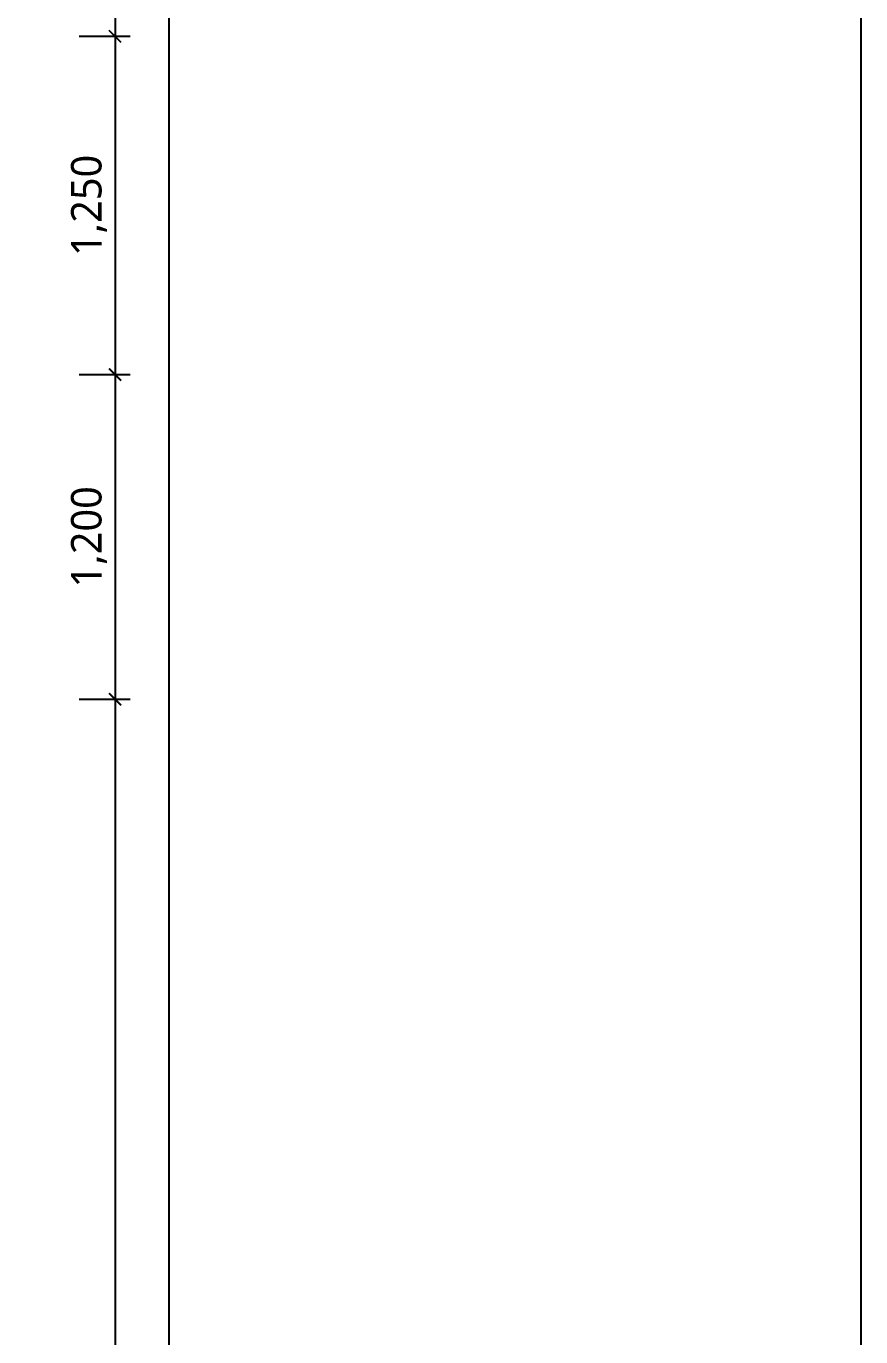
# Model space of a CAD drawing. Header units: metres. Extents: x 11578468 to 47831421, y -58341524 to -14256839.
# Drawn here: x 23797786 to 23800868, y -29027193 to -29022349 of the extents above; entities that cross this region are included whole.
import ezdxf
from ezdxf.enums import TextEntityAlignment as Align

# ---------------------------------------------------------------- set-up
doc = ezdxf.new("R2010")
doc.units = ezdxf.units.M
doc.header["$LTSCALE"] = 50
doc.header["$MEASUREMENT"] = 0
doc.layers.get('0').update_dxf_attribs({"linetype": 'CONTINUOUS'})
doc.layers.get('DEFPOINTS').update_dxf_attribs({"linetype": 'CONTINUOUS'})
for name, color, linetype in [('3.기호.계단선', 30, 'CONTINUOUS'), ('FORM(YOURNAME)-1', 1, 'CONTINUOUS'), ('FORM(YOURNAME)-11', 1, 'CONTINUOUS')]:
    doc.layers.add(name, color=color, linetype=linetype)
doc.layers.add('DIM', color=7, linetype='CONTINUOUS', lineweight=15)
doc.styles.add('N 맑은고딕', font='malgun.ttf')
doc.styles.add('YOURNAME', font='malgun.ttf')
doc.dimstyles.new('JJ IN 45', dxfattribs={"dimscale": 45, "dimtxt": 2.5, "dimasz": 1, "dimexe": 1.25, "dimexo": 1.5, "dimtad": 1, "dimdec": 6, "dimlunit": 6, "dimtxsty": 'N 맑은고딕', "dimblk": 'ARCHTICK', "dimcen": 2.5, "dimclrd": 256, "dimclre": 256, "dimclrt": 256, "dimadec": 0, "dimazin": 0, "dimtfac": 1, "dimtdec": 6, "dimtix": 1, "dimtmove": 0, "dimatfit": 3, "dimldrblk": 'ARCHTICK', "dimfxl": 1, "dimarcsym": 0})

# ---------------------------------------------------------------- blocks, each defined once
blk = doc.blocks.new('_ArchTick')
at = {"color": 0, "linetype": 'ByBlock', "const_width": 0.15}
blk.add_lwpolyline([(-0.5, -0.5), (0.5, 0.5)], dxfattribs=at)
blk = doc.blocks.new('*D386')
at = {"layer": 'DEFPOINTS', "color": 0, "transparency": 16777216}
for p in [(23746102, -29129607), (23746102, -29130707), (23746302, -29130707)]:
    blk.add_point(p, dxfattribs=at)
at = {"layer": 'DIM', "lineweight": -2, "transparency": 16777216}
for p, q in [((23746169.5, -29129607), (23746358.3, -29129607)), ((23746302, -29129607), (23746302, -29130707)), ((23746169.5, -29130707), (23746358.3, -29130707))]:
    blk.add_line(p, q, dxfattribs=at)
at = {"layer": 'DIM', "lineweight": -2, "transparency": 16777216, "xscale": 45, "yscale": 45, "zscale": 45}
for p, rotation in [((23746302, -29129607), 90), ((23746302, -29130707), 270)]:
    blk.add_blockref('_ArchTick', p, dxfattribs=dict(at, rotation=rotation))
at = {"layer": 'DIM', "transparency": 16777216, "insert": (23746206, -29130157), "char_height": 112.5, "attachment_point": 5, "rotation": 90, "style": 'N 맑은고딕'}
blk.add_mtext('1,100', dxfattribs=at)
blk = doc.blocks.new('*D387')
at = {"layer": 'DEFPOINTS', "color": 0, "transparency": 16777216}
for p in [(23746102, -29130707), (23746102, -29131957), (23746302, -29131957)]:
    blk.add_point(p, dxfattribs=at)
at = {"layer": 'DIM', "lineweight": -2, "transparency": 16777216}
for p, q in [((23746169.5, -29130707), (23746358.3, -29130707)), ((23746302, -29130707), (23746302, -29131957)), ((23746169.5, -29131957), (23746358.3, -29131957))]:
    blk.add_line(p, q, dxfattribs=at)
at = {"layer": 'DIM', "lineweight": -2, "transparency": 16777216, "xscale": 45, "yscale": 45, "zscale": 45}
for p, rotation in [((23746302, -29130707), 90), ((23746302, -29131957), 270)]:
    blk.add_blockref('_ArchTick', p, dxfattribs=dict(at, rotation=rotation))
at = {"layer": 'DIM', "transparency": 16777216, "insert": (23746206, -29131332), "char_height": 112.5, "attachment_point": 5, "rotation": 90, "style": 'N 맑은고딕'}
blk.add_mtext('1,250', dxfattribs=at)
blk = doc.blocks.new('*D388')
at = {"layer": 'DEFPOINTS', "color": 0, "transparency": 16777216}
for p in [(23746102, -29131957), (23746102, -29133157), (23746302, -29133157)]:
    blk.add_point(p, dxfattribs=at)
at = {"layer": 'DIM', "lineweight": -2, "transparency": 16777216}
for p, q in [((23746169.5, -29131957), (23746358.3, -29131957)), ((23746302, -29131957), (23746302, -29133157)), ((23746169.5, -29133157), (23746358.3, -29133157))]:
    blk.add_line(p, q, dxfattribs=at)
at = {"layer": 'DIM', "lineweight": -2, "transparency": 16777216, "xscale": 45, "yscale": 45, "zscale": 45}
for p, rotation in [((23746302, -29131957), 90), ((23746302, -29133157), 270)]:
    blk.add_blockref('_ArchTick', p, dxfattribs=dict(at, rotation=rotation))
at = {"layer": 'DIM', "transparency": 16777216, "insert": (23746206, -29132557), "char_height": 112.5, "attachment_point": 5, "rotation": 90, "style": 'N 맑은고딕'}
blk.add_mtext('1,200', dxfattribs=at)
blk = doc.blocks.new('*D389')
at = {"layer": 'DEFPOINTS', "color": 0, "transparency": 16777216}
for p in [(23746102, -29133157), (23746102, -29139657), (23746302, -29139657)]:
    blk.add_point(p, dxfattribs=at)
at = {"layer": 'DIM', "lineweight": -2, "transparency": 16777216}
for p, q in [((23746169.5, -29133157), (23746358.3, -29133157)), ((23746302, -29133157), (23746302, -29139657)), ((23746169.5, -29139657), (23746358.3, -29139657))]:
    blk.add_line(p, q, dxfattribs=at)
at = {"layer": 'DIM', "lineweight": -2, "transparency": 16777216, "xscale": 45, "yscale": 45, "zscale": 45}
for p, rotation in [((23746302, -29133157), 90), ((23746302, -29139657), 270)]:
    blk.add_blockref('_ArchTick', p, dxfattribs=dict(at, rotation=rotation))
at = {"layer": 'DIM', "transparency": 16777216, "insert": (23746206.3, -29136407), "char_height": 112.5, "attachment_point": 5, "rotation": 90, "style": 'N 맑은고딕'}
blk.add_mtext('6,500', dxfattribs=at)
blk = doc.blocks.new('*D394')
at = {"layer": 'DEFPOINTS', "color": 0, "transparency": 16777216}
for p in [(23746102, -29128457), (23746502, -29128457), (23746102, -29144457)]:
    blk.add_point(p, dxfattribs=at)
at = {"layer": 'DIM', "lineweight": -2, "transparency": 16777216}
for p, q in [((23746169.5, -29128457), (23746558.3, -29128457)), ((23746502, -29144457), (23746502, -29128457)), ((23746169.5, -29144457), (23746558.3, -29144457))]:
    blk.add_line(p, q, dxfattribs=at)
at = {"layer": 'DIM', "lineweight": -2, "transparency": 16777216, "xscale": 45, "yscale": 45, "zscale": 45}
for p, rotation in [((23746502, -29128457), 90), ((23746502, -29144457), 270)]:
    blk.add_blockref('_ArchTick', p, dxfattribs=dict(at, rotation=rotation))
at = {"layer": 'DIM', "transparency": 16777216, "insert": (23746406, -29136457), "char_height": 112.5, "attachment_point": 5, "rotation": 90, "style": 'N 맑은고딕'}
blk.add_mtext('16,000', dxfattribs=at)
blk = doc.blocks.new('FORM-ELEVATION')
at = {"layer": 'DEFPOINTS'}
blk.add_lwpolyline([(-8309, 33708), (61071, 33708), (61071, -19692), (-8309, -19692)], close=True, dxfattribs=at)
at = {"layer": 'FORM(YOURNAME)-11', "color": 3, "style": 'YOURNAME'}
for tag, height, p in [('1', 451, (71041, -1219)), ('2', 451, (71041, -1863)), ('3', 451, (71041, -3150)), ('4', 451, (71041, -5081)), ('5', 515, (71041, -7398)), ('6', 515, (71041, -9650)), ('7', 515, (71041, -11903)), ('8', 515, (71041, -14155)), ('9', 515, (71041, -16408)), ('10', 515, (66791, -18596)), ('11', 515, (71041, -18660)), ('12', 515, (66791, -20848)), ('13', 515, (71041, -20848))]:
    blk.add_attdef(tag, text='', height=height, dxfattribs=at).set_placement(p, align=Align.MIDDLE_RIGHT)
blk = doc.blocks.new('sdagdgds')
at = {"layer": 'DIM'}
for base, p1, p2, picture, middle in [((23746502.0000000298, -29128457.0000000112), (23746102, -29144457), (23746102, -29128457), '*D394', (23746406.0081521906, -29136457.0000000112)), ((23746302.0000000298, -29130707.0000000112), (23746102, -29129607), (23746102, -29130707), '*D386', (23746206.0081521906, -29130157.0000000112)), ((23746302.0000000298, -29131957.0000000112), (23746102, -29130707), (23746102, -29131957), '*D387', (23746206.0081521906, -29131332.0000000112)), ((23746302.0000000298, -29133157.0000000112), (23746102, -29131957), (23746102, -29133157), '*D388', (23746206.0081521906, -29132557.0000000112)), ((23746302.0000000298, -29139657.0000000112), (23746102, -29133157), (23746102, -29139657), '*D389', (23746206.3138587102, -29136407.0000000112))]:
    dim = blk.add_linear_dim(base=base, p1=p1, p2=p2, angle=90, dimstyle='JJ IN 45', dxfattribs=at)
    dim.commit()
    dim.dimension.update_dxf_attribs({"geometry": picture, "text_midpoint": middle})

msp = doc.modelspace()

# ---------------------------------------------------------------- block references
at = {"layer": '3.기호.계단선'}
msp.add_blockref('sdagdgds', (51811.7, 108320.4), dxfattribs=at)
at = {"layer": 'FORM(YOURNAME)-1', "xscale": 0.4, "yscale": 0.4, "zscale": 0.4}
msp.add_blockref('FORM-ELEVATION', (23776439.2, -29030989.6), dxfattribs=at)

doc.saveas('drawing.dxf')
